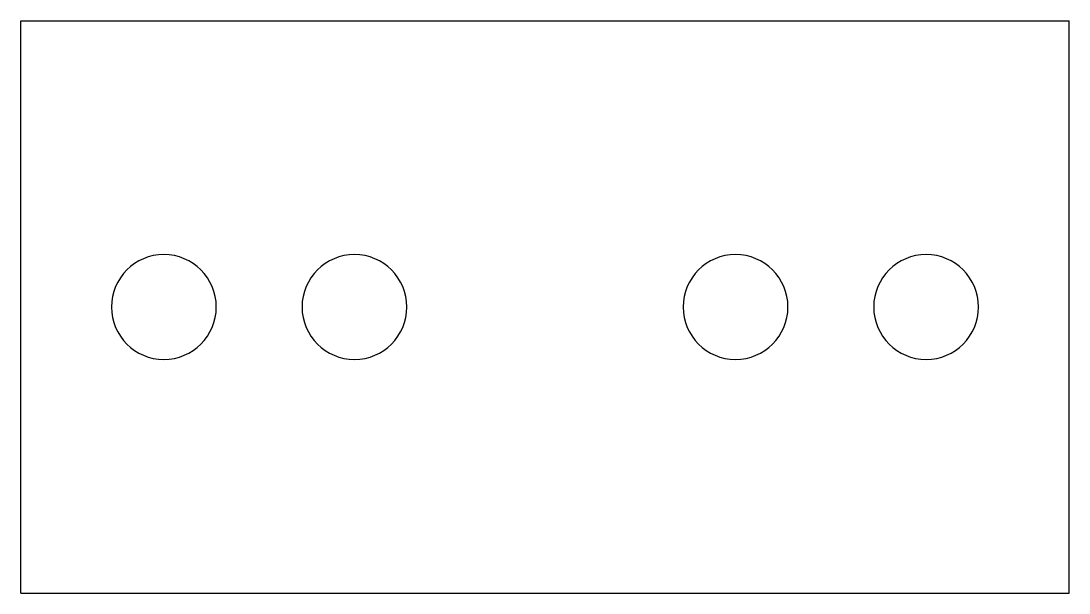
# Model space of a CAD drawing. Header units: millimetres. Extents: x 0 to 22, y 0 to 12.
import ezdxf

# ---------------------------------------------------------------- set-up
doc = ezdxf.new("R2010")
doc.units = ezdxf.units.MM

msp = doc.modelspace()

# ---------------------------------------------------------------- linework, layer by layer
for p, q in [((0, 12, 3), (22, 12, 3)), ((0, 0, 3), (0, 12, 3)), ((22, 0, 3), (22, 12, 3)), ((0, 0, 3), (22, 0, 3))]:
    msp.add_line(p, q)
for centre, start, end in [((3, 6, 3), 90, 270), ((3, 6, 3), -90, 90), ((7, 6, 3), 90, 270), ((7, 6, 3), -90, 90), ((15, 6, 3), 90, 270), ((15, 6, 3), -90, 90), ((19, 6, 3), 90, 270), ((19, 6, 3), -90, 90)]:
    msp.add_arc(centre, 1.1, start, end)

doc.saveas('drawing.dxf')
